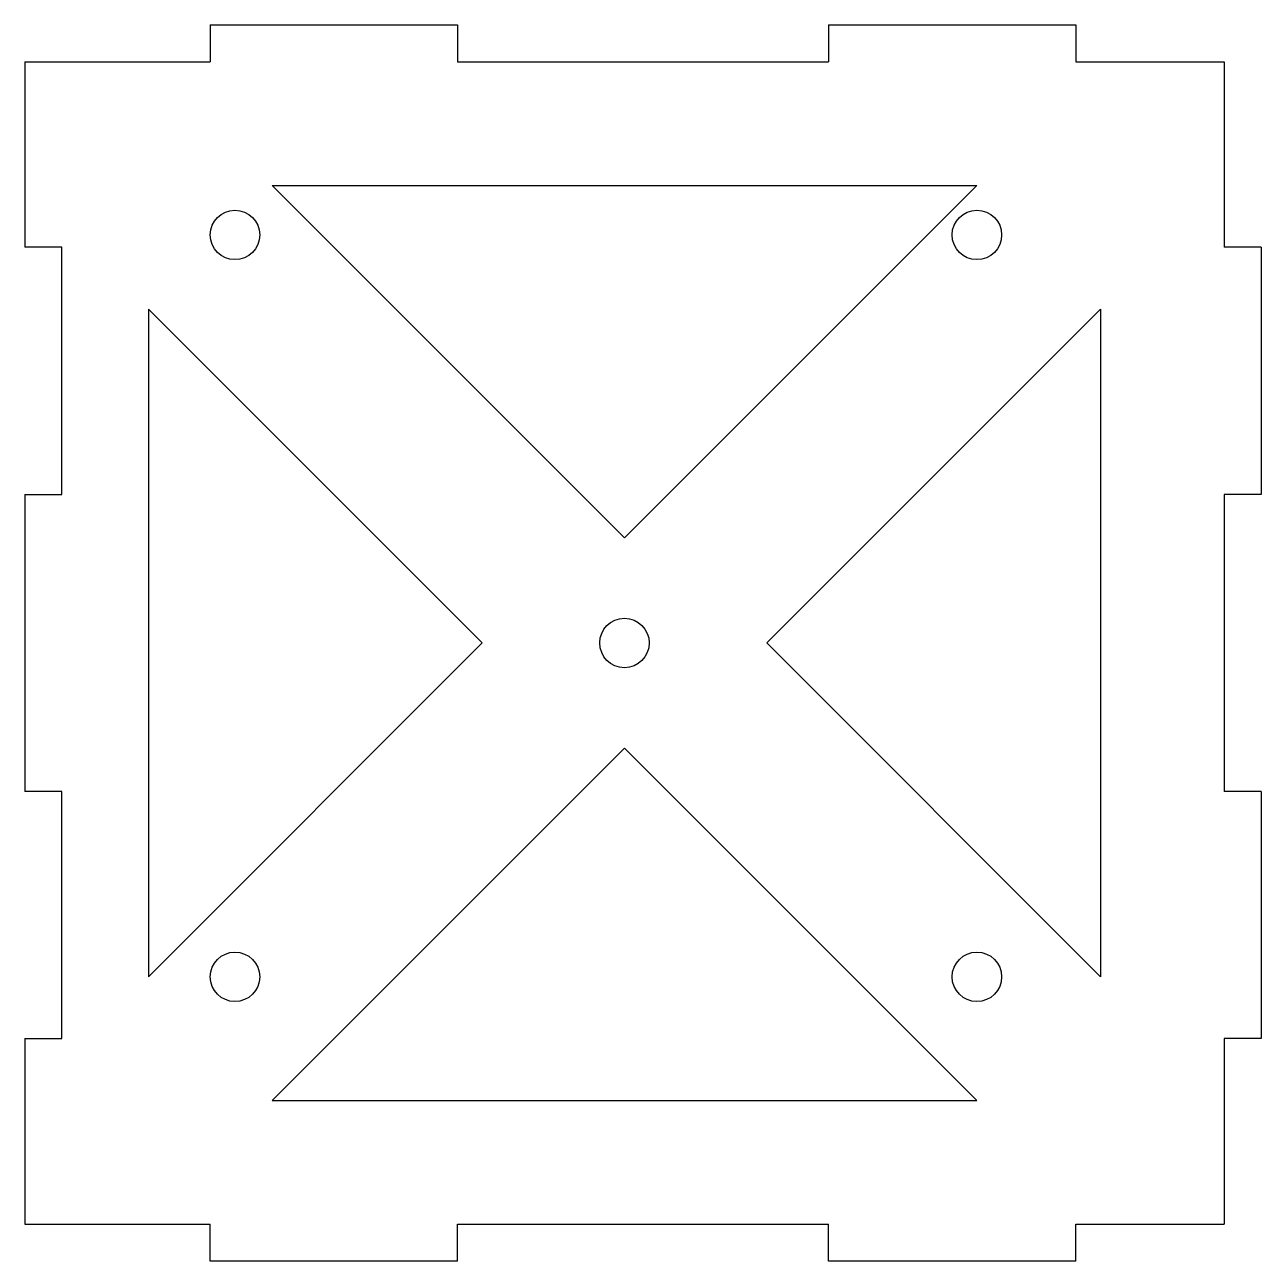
# Model space of a CAD drawing. Header units: millimetres. Extents: x -83 to 17, y 0 to 100.
import ezdxf

# ---------------------------------------------------------------- set-up
doc = ezdxf.new("R2010")
doc.units = ezdxf.units.MM

msp = doc.modelspace()

# ---------------------------------------------------------------- linework, layer by layer
at = {"color": 7, "linetype": 'Continuous', "lineweight": 25}
for p, q in [((-68.35, 100.43), (-48.35, 100.43)), ((-68.35, 100.43), (-68.35, 97.43)), ((-48.35, 100.43), (-48.35, 97.43)), ((-18.35, 100.43), (1.65, 100.43)), ((-18.35, 100.43), (-18.35, 97.43)), ((1.65, 100.43), (1.65, 97.43)), ((-83.35, 97.43), (-68.35, 97.43)), ((-83.35, 97.43), (-83.35, 82.43)), ((-48.35, 97.43), (-18.35, 97.43)), ((1.65, 97.43), (13.65, 97.43)), ((13.65, 97.43), (13.65, 82.43)), ((-63.35, 87.43), (-34.85, 58.93)), ((-63.35, 87.43), (-6.35, 87.43)), ((-6.35, 87.43), (-34.85, 58.93)), ((-80.35, 82.43), (-83.35, 82.43)), ((-80.35, 62.43), (-80.35, 82.43)), ((16.65, 82.43), (13.65, 82.43)), ((16.65, 82.43), (16.65, 62.43)), ((-73.35, 77.43), (-73.35, 23.43)), ((-73.35, 77.43), (-46.35, 50.43)), ((3.65, 77.43), (-23.35, 50.43)), ((3.65, 77.43), (3.65, 23.43)), ((-83.35, 62.43), (-80.35, 62.43)), ((-83.35, 62.43), (-83.35, 38.43)), ((13.65, 62.43), (13.65, 38.43)), ((16.65, 62.43), (13.65, 62.43)), ((-73.35, 23.43), (-46.35, 50.43)), ((-23.35, 50.43), (3.65, 23.43)), ((-63.35, 13.43), (-34.85, 41.93)), ((-34.85, 41.93), (-6.35, 13.43)), ((-80.35, 38.43), (-83.35, 38.43)), ((-80.35, 18.43), (-80.35, 38.43)), ((16.65, 38.43), (13.65, 38.43)), ((16.65, 38.43), (16.65, 18.43)), ((-83.35, 18.43), (-80.35, 18.43)), ((-83.35, 18.43), (-83.35, 3.43)), ((13.65, 18.43), (13.65, 3.43)), ((16.65, 18.43), (13.65, 18.43)), ((-63.35, 13.43), (-6.35, 13.43)), ((-83.35, 3.43), (-68.35, 3.43)), ((-68.35, 0.43), (-68.35, 3.43)), ((-48.35, 0.43), (-48.35, 3.43)), ((-48.35, 3.43), (-18.35, 3.43)), ((-18.35, 0.43), (-18.35, 3.43)), ((1.65, 0.43), (1.65, 3.43)), ((1.65, 3.43), (13.65, 3.43)), ((-48.35, 0.43), (-68.35, 0.43)), ((1.65, 0.43), (-18.35, 0.43))]:
    msp.add_line(p, q, dxfattribs=at)
for centre in [(-66.35, 83.43), (-6.35, 83.43), (-34.85, 50.43), (-66.35, 23.43), (-6.35, 23.43)]:
    msp.add_circle(centre, 2, dxfattribs=at)

doc.saveas('drawing.dxf')
